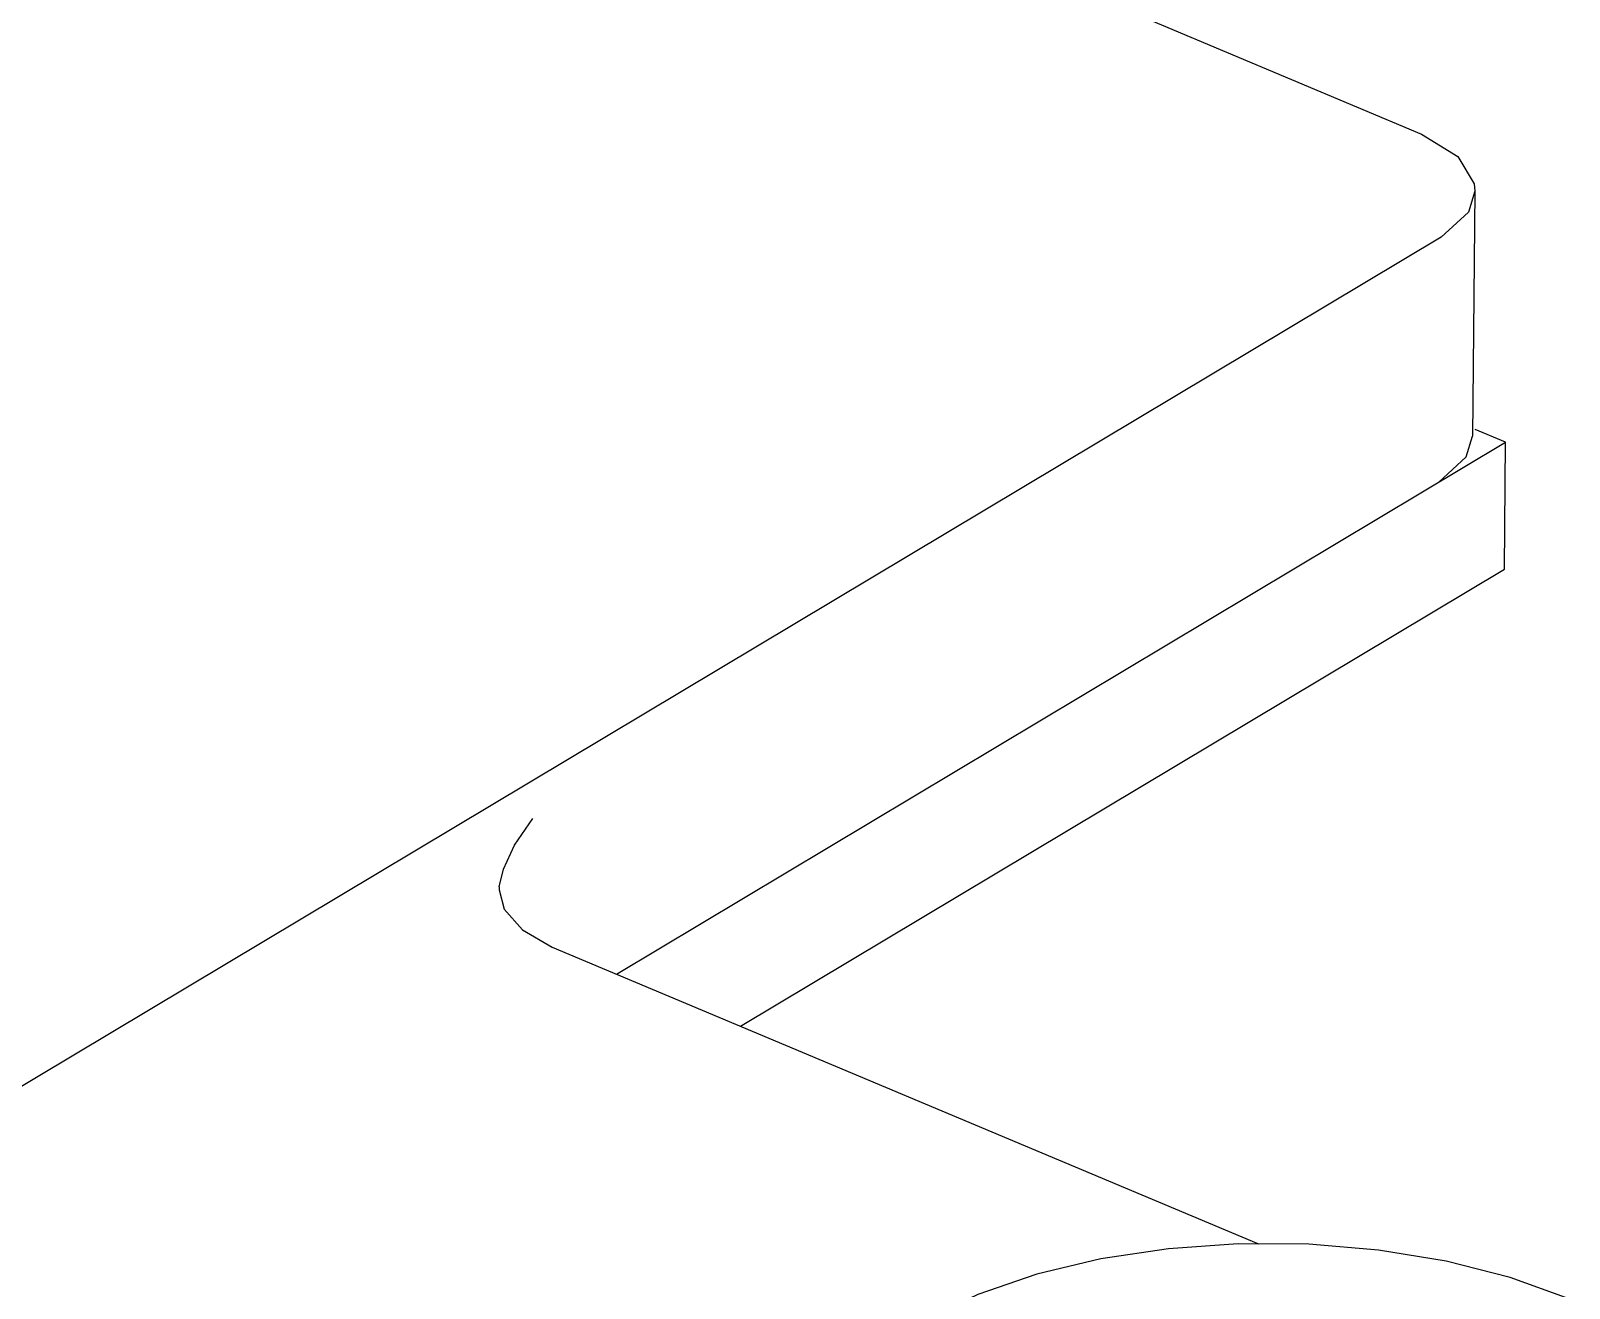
# Model space of a CAD drawing. Header units: millimetres. Extents: x 0 to 841, y 0 to 594.
# Drawn here: x 744.87 to 750.12, y 463.43 to 467.73 of the extents above; entities that cross this region are included whole.
import ezdxf

# ---------------------------------------------------------------- set-up
doc = ezdxf.new("R2010")
doc.units = ezdxf.units.MM
doc.header["$LTSCALE"] = 46.255
doc.layers.get('0').update_dxf_attribs({"linetype": 'CONTINUOUS'})

msp = doc.modelspace()

# ---------------------------------------------------------------- linework, layer by layer
at = {"color": 7, "linetype": 'CONTINUOUS'}
for p, q in [((747.3476, 468.3271), (749.6137, 467.3746)), ((749.7952, 467.1795), (749.7874, 466.3438)), ((749.6806, 467.0221), (743.0776, 463.0727)), ((749.9004, 466.3226), (749.7968, 466.3661)), ((746.8655, 464.5073), (749.9004, 466.3226)), ((749.8964, 465.8896), (749.9004, 466.3226)), ((747.2882, 464.3296), (749.8964, 465.8896)), ((746.4654, 464.8052), (746.4797, 464.8656)), ((746.4654, 464.8052), (746.4648, 464.7948)), ((746.6463, 464.5994), (749.0573, 463.5861))]:
    msp.add_line(p, q, dxfattribs=at)
for points in [[(749.6137, 467.3746), (749.7377, 467.2974), (749.7929, 467.2043), (749.7952, 467.1792)], [(749.7952, 467.1792), (749.7736, 467.1081), (749.6806, 467.0221)], [(749.6728, 466.1865), (749.7658, 466.2725), (749.7874, 466.3436)], [(746.4797, 464.8656), (746.5172, 464.9476), (746.5802, 465.0385)], [(746.4648, 464.7948), (746.4819, 464.7286), (746.5441, 464.6577), (746.6463, 464.5994)], [(750.1177, 463.3987), (749.9162, 463.4711), (749.6975, 463.5268), (749.4667, 463.5649), (749.2285, 463.5849), (748.9879, 463.5866), (748.7498, 463.5699), (748.5192, 463.535), (748.3008, 463.4825), (748.0993, 463.413), (747.9192, 463.3274), (747.7651, 463.227), (747.6418, 463.1141), (747.5533, 462.9929), (747.5006, 462.8673), (747.4826, 462.7405)]]:
    msp.add_lwpolyline(points, dxfattribs=at)

doc.saveas('drawing.dxf')
